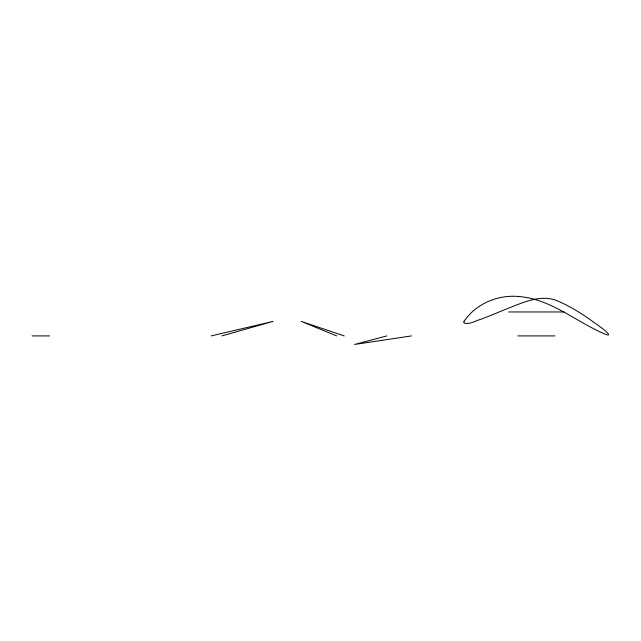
<?xml version="1.0" encoding="UTF-8"?>
<svg xmlns="http://www.w3.org/2000/svg" width="641" height="641" viewBox="0 0 641 641"><rect width="100%" height="100%" fill="white"/><g stroke="black" fill="none" stroke-linecap="round" stroke-linejoin="round"><path stroke-width="0.96" d="M221.858 335.908L273.138 321.381L211.145 335.908M386.868 335.908L354.569 344.465L411.53 335.908M508.633 311.959L564.12 311.959M32.05 335.908L49.734 335.908M517.84 335.908L554.922 335.908M344.209 335.908L301.182 321.381L336.685 335.908M463.972 321.445L464.052 323.08C469.885 324.803 475.999 320.436 481.615 319.018C492.336 314.883 502.889 310.324 513.585 306.142C527.399 300.725 543.239 294.612 557.822 301.046C573.318 307.632 587.26 317.351 600.761 327.303C604.655 329.931 615.039 338.76 602.973 333.184C575.281 321.125 550.451 299.075 519.426 296.575C498.225 294.363 475.934 303.626 463.972 321.445"/></g></svg>
